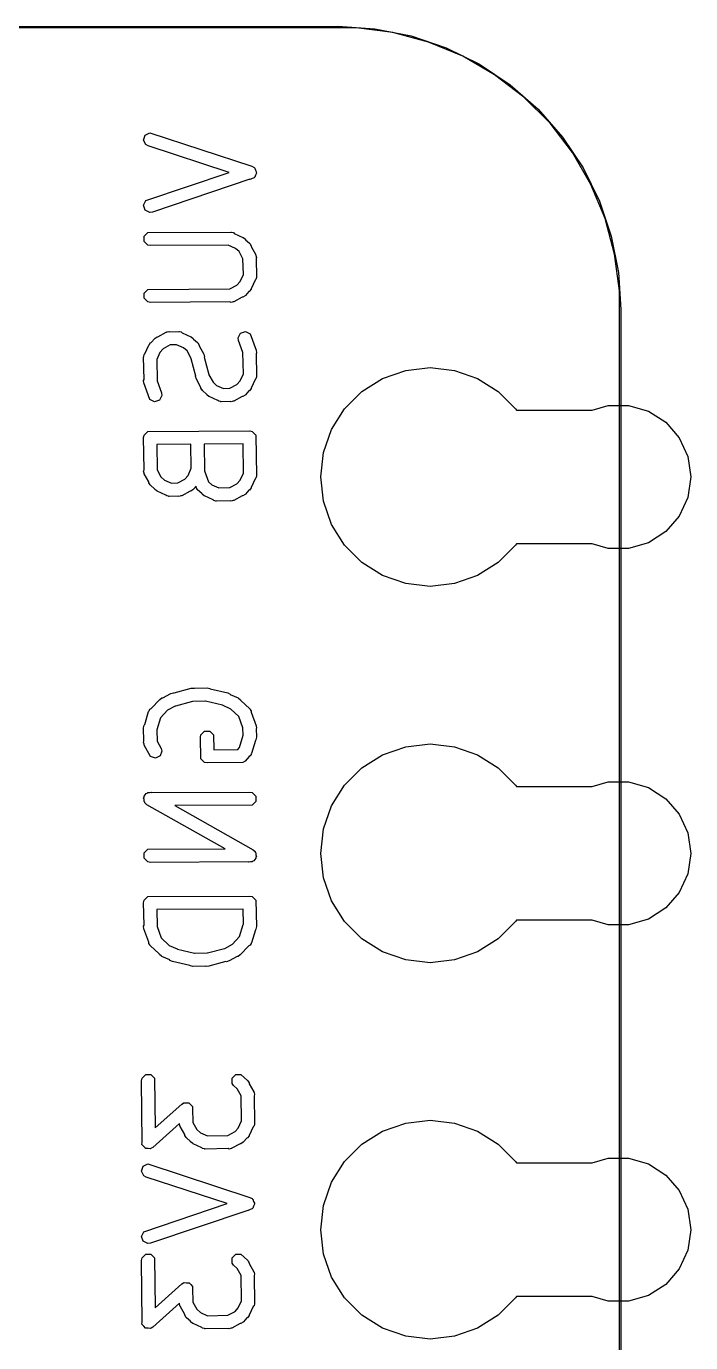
# Model space of a CAD drawing. Extents: x 139.1 to 157.9, y -115.6 to -94.4.
# Drawn here: x 153.38 to 157.87, y -103.31 to -94.43 of the extents above; entities that cross this region are included whole.
import ezdxf

# ---------------------------------------------------------------- set-up
doc = ezdxf.new("R2010")
doc.units = 0
doc.layers.add('BLACK', color=7, linetype='CONTINUOUS')

msp = doc.modelspace()

# ---------------------------------------------------------------- linework, layer by layer
at = {"layer": 'BLACK', "linetype": 'CONTINUOUS'}
for p, q in [((141.517272, -94.43148), (155.4861, -94.4311)), ((155.4861, -94.4311), (155.735405, -94.44744)), ((155.484927, -94.440719), (141.5161, -94.4411)), ((155.4861, -94.4411), (155.484927, -94.440719)), ((155.610633, -94.4411), (155.4861, -94.4411)), ((155.857567, -94.473609), (155.610633, -94.4411)), ((155.735405, -94.44744), (155.980444, -94.496182)), ((156.098145, -94.538072), (155.857567, -94.473609)), ((155.980444, -94.496182), (156.217025, -94.57649)), ((156.328252, -94.633385), (156.098145, -94.538072)), ((156.217025, -94.57649), (156.4411, -94.686991)), ((156.543949, -94.757918), (156.328252, -94.633385)), ((156.4411, -94.686991), (156.648834, -94.825795)), ((156.741545, -94.909539), (156.543949, -94.757918)), ((156.648834, -94.825795), (156.836674, -94.990526)), ((156.917661, -95.085655), (156.741545, -94.909539)), ((156.836674, -94.990526), (157.001405, -95.178366)), ((157.069282, -95.283251), (156.917661, -95.085655)), ((154.175116, -95.19836), (154.186181, -95.165163)), ((154.190765, -95.229659), (154.175116, -95.19836)), ((154.186181, -95.165163), (154.21748, -95.149514)), ((154.206263, -95.238493), (154.190765, -95.229659)), ((154.21748, -95.149514), (154.905739, -95.375265)), ((157.001405, -95.178366), (157.140209, -95.3861)), ((154.752065, -95.417517), (154.206263, -95.238493)), ((157.193815, -95.498948), (157.069282, -95.283251)), ((154.905739, -95.375265), (154.921236, -95.384099)), ((154.921236, -95.384099), (154.922764, -95.387155)), ((154.922764, -95.387155), (154.92582, -95.388683)), ((154.92582, -95.388683), (154.930403, -95.402434)), ((154.930403, -95.402434), (154.936886, -95.415398)), ((157.140209, -95.3861), (157.25071, -95.610175)), ((154.190765, -95.607619), (154.752065, -95.417517)), ((154.891495, -95.463251), (154.235179, -95.685533)), ((154.894521, -95.464244), (154.891495, -95.463251)), ((154.907026, -95.457991), (154.894521, -95.464244)), ((154.921236, -95.453179), (154.907026, -95.457991)), ((154.922764, -95.450122), (154.921236, -95.453179)), ((154.92582, -95.448595), (154.922764, -95.450122)), ((154.930403, -95.434843), (154.92582, -95.448595)), ((154.936886, -95.42188), (154.930403, -95.434843)), ((154.936886, -95.415398), (154.935805, -95.418639)), ((154.935805, -95.418639), (154.936886, -95.42188)), ((157.289128, -95.729055), (157.193815, -95.498948)), ((154.175116, -95.638918), (154.190765, -95.607619)), ((154.186181, -95.672115), (154.175116, -95.638918)), ((154.21748, -95.687764), (154.186181, -95.672115)), ((157.25071, -95.610175), (157.331018, -95.846756)), ((154.235179, -95.685533), (154.21748, -95.687764)), ((157.353591, -95.969633), (157.289128, -95.729055)), ((154.178481, -95.848184), (154.203225, -95.82344)), ((154.178481, -95.883176), (154.178481, -95.848184)), ((154.203225, -95.82344), (154.763555, -95.81996)), ((154.763555, -95.81996), (154.7658, -95.820406)), ((154.7658, -95.820406), (154.766796, -95.820075)), ((154.766796, -95.820075), (154.768888, -95.82102)), ((154.768888, -95.82102), (154.781051, -95.82344)), ((154.781051, -95.82344), (154.786668, -95.829057)), ((154.786668, -95.829057), (154.844885, -95.855371)), ((154.844885, -95.855371), (154.844915, -95.855371)), ((154.844915, -95.855371), (154.844945, -95.855398)), ((154.844945, -95.855398), (154.847865, -95.856718)), ((154.847865, -95.856718), (154.861957, -95.867655)), ((157.331018, -95.846756), (157.37976, -96.091795)), ((154.203225, -95.90792), (154.178481, -95.883176)), ((154.220721, -95.9114), (154.203225, -95.90792)), ((154.746562, -95.908134), (154.220721, -95.9114)), ((154.795378, -95.930198), (154.746562, -95.908134)), ((154.819386, -95.95168), (154.795378, -95.930198)), ((154.861957, -95.867655), (154.863365, -95.871879)), ((154.863365, -95.871879), (154.889151, -95.894952)), ((154.889151, -95.894952), (154.889306, -95.895004)), ((154.889306, -95.895004), (154.889399, -95.895174)), ((154.889399, -95.895174), (154.891679, -95.897214)), ((154.891679, -95.897214), (154.90159, -95.912047)), ((154.90159, -95.912047), (154.90159, -95.917342)), ((154.90159, -95.917342), (154.932174, -95.972958)), ((154.845708, -95.999545), (154.819386, -95.95168)), ((154.848245, -96.105424), (154.845708, -95.999545)), ((154.932174, -95.972958), (154.932778, -95.975166)), ((154.932778, -95.975166), (154.933521, -95.975909)), ((154.933521, -95.975909), (154.933572, -95.978065)), ((154.933572, -95.978065), (154.936886, -95.990164)), ((154.936886, -95.990164), (154.934065, -95.998625)), ((154.934065, -95.998625), (154.937001, -96.121131)), ((157.3861, -96.216567), (157.353591, -95.969633)), ((154.82676, -96.152956), (154.848245, -96.105424)), ((154.937001, -96.121131), (154.936554, -96.123376)), ((154.936554, -96.123376), (154.936886, -96.124372)), ((157.37976, -96.091795), (157.3961, -96.3411)), ((154.178481, -96.231361), (154.203225, -96.206617)), ((154.203225, -96.206617), (154.757614, -96.203173)), ((154.757614, -96.203173), (154.805282, -96.17696)), ((154.805282, -96.17696), (154.82676, -96.152956)), ((154.900243, -96.20544), (154.889306, -96.219533)), ((154.901562, -96.20252), (154.900243, -96.20544)), ((154.901589, -96.202491), (154.901562, -96.20252)), ((154.927903, -96.144244), (154.901589, -96.202462)), ((154.901589, -96.202462), (154.901589, -96.202491)), ((154.933521, -96.138627), (154.927903, -96.144244)), ((154.93594, -96.126464), (154.933521, -96.138627)), ((154.936886, -96.124372), (154.93594, -96.126464)), ((154.178481, -96.266353), (154.178481, -96.231361)), ((154.203225, -96.291097), (154.178481, -96.266353)), ((154.220721, -96.294577), (154.203225, -96.291097)), ((154.757147, -96.291245), (154.220721, -96.294577)), ((154.766797, -96.294462), (154.757147, -96.291245)), ((154.779038, -96.291109), (154.766797, -96.294462)), ((154.781051, -96.291097), (154.779038, -96.291109)), ((154.781793, -96.290354), (154.781051, -96.291097)), ((154.784002, -96.28975), (154.781793, -96.290354)), ((154.839619, -96.259164), (154.784002, -96.28975)), ((154.844914, -96.259165), (154.839619, -96.259164)), ((154.859746, -96.249254), (154.844914, -96.259165)), ((154.861784, -96.246975), (154.859746, -96.249254)), ((154.861957, -96.246881), (154.861784, -96.246975)), ((154.862009, -96.246724), (154.861957, -96.246881)), ((154.885079, -96.220941), (154.862009, -96.246724)), ((154.889306, -96.219533), (154.885079, -96.220941)), ((157.3861, -96.3411), (157.3861, -96.216567)), ((157.38648, -113.664927), (157.3861, -96.3411)), ((157.3961, -96.3411), (157.395719, -96.342272)), ((157.395719, -96.342272), (157.3961, -113.6661)), ((154.211759, -96.579655), (154.222696, -96.565563)), ((154.222696, -96.565563), (154.226922, -96.564154)), ((154.226922, -96.564154), (154.249992, -96.538371)), ((154.249992, -96.538371), (154.250045, -96.538215)), ((154.250045, -96.538215), (154.250217, -96.53812)), ((154.250217, -96.53812), (154.252256, -96.535842)), ((154.252256, -96.535842), (154.267088, -96.525931)), ((154.267088, -96.525931), (154.272382, -96.525931)), ((154.272382, -96.525931), (154.328, -96.495346)), ((154.328, -96.495346), (154.330208, -96.494741)), ((154.330208, -96.494741), (154.330951, -96.493999)), ((154.330951, -96.493999), (154.333282, -96.493899)), ((154.333282, -96.493899), (154.345205, -96.490634)), ((154.345205, -96.490634), (154.35253, -96.493075)), ((154.35253, -96.493075), (154.41231, -96.490519)), ((154.41231, -96.490519), (154.414556, -96.490965)), ((154.414556, -96.490965), (154.415552, -96.490634)), ((154.415552, -96.490634), (154.417645, -96.49158)), ((154.417645, -96.49158), (154.429806, -96.493999)), ((154.429806, -96.493999), (154.435423, -96.499616)), ((154.435423, -96.499616), (154.493639, -96.525931)), ((154.493639, -96.525931), (154.493668, -96.525931)), ((154.493668, -96.525931), (154.493697, -96.525957)), ((154.493697, -96.525957), (154.496619, -96.527278)), ((154.496619, -96.527278), (154.510711, -96.538215)), ((154.510711, -96.538215), (154.512119, -96.54244)), ((154.512119, -96.54244), (154.537903, -96.56551)), ((154.537903, -96.56551), (154.53806, -96.565563)), ((154.53806, -96.565563), (154.538154, -96.565735)), ((154.538154, -96.565735), (154.540432, -96.567773)), ((154.540432, -96.567773), (154.550343, -96.582605)), ((154.813745, -96.532998), (154.829395, -96.501699)), ((154.815976, -96.550697), (154.813745, -96.532998)), ((154.845634, -96.631666), (154.815976, -96.550697)), ((154.829395, -96.501699), (154.862591, -96.490634)), ((154.862591, -96.490634), (154.89389, -96.506284)), ((154.89389, -96.506284), (154.934655, -96.617577)), ((154.176061, -96.658631), (154.178481, -96.646469)), ((154.178481, -96.646469), (154.184098, -96.640851)), ((154.184098, -96.640851), (154.210412, -96.582632)), ((154.210412, -96.582632), (154.210413, -96.582605)), ((154.210413, -96.582605), (154.210438, -96.582576)), ((154.210438, -96.582576), (154.211759, -96.579655)), ((154.28524, -96.632139), (154.263619, -96.679974)), ((154.306719, -96.608135), (154.28524, -96.632139)), ((154.354815, -96.581686), (154.306719, -96.608135)), ((154.397865, -96.579845), (154.354815, -96.581686)), ((154.444134, -96.600759), (154.397865, -96.579845)), ((154.468141, -96.62224), (154.444134, -96.600759)), ((154.495534, -96.672053), (154.468141, -96.62224)), ((154.550343, -96.582605), (154.550343, -96.5879)), ((154.550343, -96.5879), (154.580928, -96.643519)), ((154.580928, -96.643519), (154.58564, -96.660724)), ((154.845561, -96.632034), (154.845634, -96.631666)), ((154.848382, -96.77568), (154.845561, -96.632034)), ((154.936886, -96.635275), (154.93404, -96.640966)), ((154.93404, -96.640966), (154.937001, -96.791691)), ((154.934655, -96.617577), (154.936886, -96.635275)), ((154.175001, -96.663965), (154.175447, -96.661719)), ((154.177961, -96.814689), (154.175001, -96.663965)), ((154.175116, -96.660724), (154.176061, -96.658631)), ((154.175447, -96.661719), (154.175116, -96.660724)), ((154.263619, -96.679974), (154.266441, -96.823622)), ((154.49568, -96.675054), (154.495534, -96.672053)), ((154.52761, -96.791187), (154.49568, -96.675054)), ((154.58564, -96.660724), (154.584391, -96.664468)), ((154.584391, -96.664468), (154.616322, -96.780602)), ((155.944157, -96.752906), (156.1084, -96.7344)), ((156.1084, -96.7344), (156.272643, -96.752906)), ((154.175116, -96.820381), (154.177961, -96.814689)), ((154.177347, -96.83808), (154.175116, -96.820381)), ((154.266441, -96.823622), (154.266367, -96.823989)), ((154.266367, -96.823989), (154.296026, -96.904959)), ((154.526362, -96.794932), (154.52761, -96.791187)), ((154.531074, -96.812137), (154.526362, -96.794932)), ((154.561658, -96.867755), (154.531074, -96.812137)), ((154.616322, -96.780602), (154.616467, -96.783602)), ((154.616467, -96.783602), (154.64386, -96.833415)), ((154.64386, -96.833415), (154.667867, -96.854896)), ((154.805281, -96.847521), (154.82676, -96.823516)), ((154.82676, -96.823516), (154.848382, -96.77568)), ((154.927903, -96.814804), (154.901589, -96.873022)), ((154.933521, -96.809187), (154.927903, -96.814804)), ((154.93594, -96.797024), (154.933521, -96.809187)), ((154.936886, -96.794932), (154.93594, -96.797024)), ((154.937001, -96.791691), (154.936554, -96.793936)), ((154.936554, -96.793936), (154.936886, -96.794932)), ((155.648202, -96.89543), (155.78815, -96.807495)), ((155.78815, -96.807495), (155.944157, -96.752906)), ((156.272643, -96.752906), (156.42865, -96.807495)), ((156.42865, -96.807495), (156.568598, -96.89543)), ((154.218112, -96.949372), (154.177347, -96.83808)), ((154.298257, -96.922657), (154.282608, -96.953956)), ((154.296026, -96.904959), (154.298257, -96.922657)), ((154.561659, -96.873051), (154.561658, -96.867755)), ((154.57157, -96.887883), (154.561659, -96.873051)), ((154.573847, -96.88992), (154.57157, -96.887883)), ((154.573942, -96.890093), (154.573847, -96.88992)), ((154.574098, -96.890145), (154.573942, -96.890093)), ((154.599882, -96.913215), (154.574098, -96.890145)), ((154.601291, -96.917441), (154.599882, -96.913215)), ((154.615383, -96.928378), (154.601291, -96.917441)), ((154.667867, -96.854896), (154.714136, -96.875809)), ((154.714136, -96.875809), (154.757187, -96.873968)), ((154.757187, -96.873968), (154.805281, -96.847521)), ((154.859746, -96.919814), (154.844914, -96.929725)), ((154.861784, -96.917535), (154.859746, -96.919814)), ((154.861957, -96.917441), (154.861784, -96.917535)), ((154.862009, -96.917284), (154.861957, -96.917441)), ((154.885079, -96.891501), (154.862009, -96.917284)), ((154.889306, -96.890093), (154.885079, -96.891501)), ((154.900243, -96.876), (154.889306, -96.890093)), ((154.901562, -96.87308), (154.900243, -96.876)), ((154.901589, -96.873051), (154.901562, -96.87308)), ((154.901589, -96.873022), (154.901589, -96.873051)), ((155.53133, -97.012302), (155.648202, -96.89543)), ((156.568598, -96.89543), (156.68547, -97.012302)), ((154.249411, -96.965021), (154.218112, -96.949372)), ((154.282608, -96.953956), (154.249411, -96.965021)), ((154.618304, -96.929698), (154.615383, -96.928378)), ((154.618334, -96.929725), (154.618304, -96.929698)), ((154.618363, -96.929724), (154.618334, -96.929725)), ((154.676578, -96.956038), (154.618363, -96.929724)), ((154.682196, -96.961656), (154.676578, -96.956038)), ((154.694358, -96.964075), (154.682196, -96.961656)), ((154.696451, -96.965021), (154.694358, -96.964075)), ((154.697446, -96.964689), (154.696451, -96.965021)), ((154.699692, -96.965136), (154.697446, -96.964689)), ((154.75947, -96.962579), (154.699692, -96.965136)), ((154.766796, -96.965021), (154.75947, -96.962579)), ((154.778718, -96.961755), (154.766796, -96.965021)), ((154.781051, -96.961656), (154.778718, -96.961755)), ((154.781793, -96.960913), (154.781051, -96.961656)), ((154.784001, -96.960309), (154.781793, -96.960913)), ((154.839618, -96.929724), (154.784001, -96.960309)), ((154.844914, -96.929725), (154.839618, -96.929724)), ((157.202231, -97.0207), (157.308936, -96.989368)), ((157.308936, -96.989368), (157.447864, -96.989368)), ((157.447864, -96.989368), (157.581164, -97.028509)), ((155.443395, -97.15225), (155.53133, -97.012302)), ((156.68547, -97.012302), (156.690747, -97.0207)), ((156.690747, -97.0207), (157.202231, -97.0207)), ((157.581164, -97.028509), (157.698038, -97.103619)), ((154.175001, -97.2068), (154.178481, -97.189304)), ((154.178481, -97.189304), (154.203225, -97.16456)), ((154.203225, -97.16456), (154.891281, -97.16108)), ((154.891281, -97.16108), (154.908777, -97.16456)), ((154.908777, -97.16456), (154.933521, -97.189304)), ((154.933521, -97.189304), (154.937001, -97.462251)), ((155.388806, -97.308257), (155.443395, -97.15225)), ((157.698038, -97.103619), (157.789016, -97.208613)), ((154.178144, -97.424477), (154.175001, -97.2068)), ((154.494955, -97.251132), (154.26387, -97.252301)), ((154.26387, -97.252301), (154.266353, -97.424289)), ((154.497305, -97.413935), (154.494955, -97.251132)), ((154.846103, -97.249356), (154.583161, -97.250686)), ((154.583161, -97.250686), (154.585755, -97.43032)), ((154.848607, -97.445743), (154.846103, -97.249356)), ((157.789016, -97.208613), (157.846729, -97.334986)), ((155.3703, -97.4725), (155.388806, -97.308257)), ((157.846729, -97.334986), (157.8665, -97.4725)), ((154.175116, -97.433561), (154.178144, -97.424477)), ((154.17845, -97.445738), (154.175116, -97.433561)), ((154.178481, -97.447816), (154.17845, -97.445738)), ((154.179223, -97.448558), (154.178481, -97.447816)), ((154.179828, -97.450766), (154.179223, -97.448558)), ((154.210412, -97.506384), (154.179828, -97.450766)), ((154.266353, -97.424289), (154.292614, -97.472044)), ((154.475514, -97.462145), (154.497305, -97.413935)), ((154.585755, -97.43032), (154.585681, -97.430687)), ((154.585681, -97.430687), (154.612819, -97.504771)), ((154.82676, -97.494076), (154.848607, -97.445743)), ((154.210413, -97.51168), (154.210412, -97.506384)), ((154.220324, -97.526512), (154.210413, -97.51168)), ((154.222601, -97.528549), (154.220324, -97.526512)), ((154.222696, -97.528722), (154.222601, -97.528549)), ((154.222852, -97.528774), (154.222696, -97.528722)), ((154.248636, -97.551844), (154.222852, -97.528774)), ((154.292614, -97.472044), (154.316621, -97.493524)), ((154.316621, -97.493524), (154.362891, -97.514438)), ((154.362891, -97.514438), (154.405941, -97.512597)), ((154.405941, -97.512597), (154.454036, -97.486149)), ((154.454036, -97.486149), (154.475514, -97.462145)), ((154.529642, -97.534814), (154.510763, -97.555913)), ((154.529727, -97.535046), (154.529642, -97.534814)), ((154.529727, -97.543611), (154.529727, -97.535046)), ((154.53667, -97.554002), (154.529727, -97.543611)), ((154.612819, -97.504771), (154.635937, -97.525456)), ((154.635937, -97.525456), (154.683003, -97.546731)), ((154.683003, -97.546731), (154.757334, -97.544448)), ((154.757334, -97.544448), (154.805282, -97.51808)), ((154.805282, -97.51808), (154.82676, -97.494076)), ((154.901562, -97.54364), (154.900243, -97.54656)), ((154.901589, -97.543611), (154.901562, -97.54364)), ((154.927903, -97.485364), (154.901589, -97.543582)), ((154.901589, -97.543582), (154.901589, -97.543611)), ((154.933521, -97.479747), (154.927903, -97.485364)), ((154.93594, -97.467584), (154.933521, -97.479747)), ((154.936886, -97.465492), (154.93594, -97.467584)), ((154.937001, -97.462251), (154.936554, -97.464496)), ((154.936554, -97.464496), (154.936886, -97.465492)), ((155.388806, -97.636743), (155.3703, -97.4725)), ((157.8665, -97.4725), (157.846729, -97.610014)), ((154.250045, -97.55607), (154.248636, -97.551844)), ((154.264138, -97.567007), (154.250045, -97.55607)), ((154.267057, -97.568326), (154.264138, -97.567007)), ((154.267088, -97.568354), (154.267057, -97.568326)), ((154.267118, -97.568353), (154.267088, -97.568354)), ((154.325333, -97.594667), (154.267118, -97.568353)), ((154.330951, -97.600285), (154.325333, -97.594667)), ((154.343113, -97.602704), (154.330951, -97.600285)), ((154.345206, -97.60365), (154.343113, -97.602704)), ((154.346201, -97.603318), (154.345206, -97.60365)), ((154.348447, -97.603765), (154.346201, -97.603318)), ((154.408225, -97.601208), (154.348447, -97.603765)), ((154.415551, -97.60365), (154.408225, -97.601208)), ((154.427474, -97.600384), (154.415551, -97.60365)), ((154.429806, -97.600285), (154.427474, -97.600384)), ((154.430548, -97.599542), (154.429806, -97.600285)), ((154.432757, -97.598938), (154.430548, -97.599542)), ((154.488373, -97.568353), (154.432757, -97.598938)), ((154.493668, -97.568354), (154.488373, -97.568353)), ((154.5085, -97.558443), (154.493668, -97.568354)), ((154.510538, -97.556164), (154.5085, -97.558443)), ((154.510711, -97.55607), (154.510538, -97.556164)), ((154.510763, -97.555913), (154.510711, -97.55607)), ((154.537428, -97.55607), (154.53667, -97.554002)), ((154.538365, -97.556538), (154.537428, -97.55607)), ((154.539638, -97.558443), (154.538365, -97.556538)), ((154.56795, -97.583776), (154.539638, -97.558443)), ((154.569359, -97.588001), (154.56795, -97.583776)), ((154.583451, -97.598938), (154.569359, -97.588001)), ((154.58637, -97.600257), (154.583451, -97.598938)), ((154.586401, -97.600285), (154.58637, -97.600257)), ((154.586431, -97.600285), (154.586401, -97.600285)), ((154.644647, -97.626599), (154.586431, -97.600285)), ((154.650265, -97.632217), (154.644647, -97.626599)), ((154.662425, -97.634635), (154.650265, -97.632217)), ((154.758756, -97.632901), (154.667761, -97.635697)), ((154.766797, -97.635582), (154.758756, -97.632901)), ((154.778835, -97.632285), (154.766797, -97.635582)), ((154.781051, -97.632217), (154.778835, -97.632285)), ((154.781793, -97.631474), (154.781051, -97.632217)), ((154.784002, -97.63087), (154.781793, -97.631474)), ((154.839619, -97.600284), (154.784002, -97.63087)), ((154.844914, -97.600285), (154.839619, -97.600284)), ((154.859746, -97.590374), (154.844914, -97.600285)), ((154.861784, -97.588095), (154.859746, -97.590374)), ((154.861957, -97.588001), (154.861784, -97.588095)), ((154.862009, -97.587844), (154.861957, -97.588001)), ((154.885079, -97.562061), (154.862009, -97.587844)), ((154.889306, -97.560653), (154.885079, -97.562061)), ((154.900243, -97.54656), (154.889306, -97.560653)), ((157.846729, -97.610014), (157.789016, -97.736387)), ((154.664519, -97.635582), (154.662425, -97.634635)), ((154.665514, -97.63525), (154.664519, -97.635582)), ((154.667761, -97.635697), (154.665514, -97.63525)), ((155.443395, -97.79275), (155.388806, -97.636743)), ((155.53133, -97.932698), (155.443395, -97.79275)), ((157.789016, -97.736387), (157.698038, -97.841381)), ((157.698038, -97.841381), (157.581164, -97.916491)), ((155.648202, -98.04957), (155.53133, -97.932698)), ((156.68547, -97.932698), (156.568598, -98.04957)), ((156.690747, -97.9243), (156.68547, -97.932698)), ((157.202231, -97.9243), (156.690747, -97.9243)), ((157.308936, -97.955632), (157.202231, -97.9243)), ((157.447864, -97.955632), (157.308936, -97.955632)), ((157.581164, -97.916491), (157.447864, -97.955632)), ((155.78815, -98.137505), (155.648202, -98.04957)), ((156.568598, -98.04957), (156.42865, -98.137505)), ((155.944157, -98.192094), (155.78815, -98.137505)), ((156.42865, -98.137505), (156.272643, -98.192094)), ((156.1084, -98.2106), (155.944157, -98.192094)), ((156.272643, -98.192094), (156.1084, -98.2106)), ((154.284186, -98.973516), (154.299018, -98.963605)), ((154.299018, -98.963605), (154.304315, -98.963605)), ((154.304315, -98.963605), (154.359932, -98.933021)), ((154.359932, -98.933021), (154.377137, -98.928309)), ((154.377137, -98.928309), (154.380881, -98.929557)), ((154.380881, -98.929557), (154.497015, -98.897627)), ((154.497015, -98.897627), (154.514833, -98.89676)), ((154.514833, -98.89676), (154.518381, -98.898888)), ((154.518381, -98.898888), (154.603898, -98.896262)), ((154.603898, -98.896262), (154.621394, -98.899742)), ((154.621394, -98.899742), (154.624591, -98.902939)), ((154.624591, -98.902939), (154.742713, -98.929559)), ((154.742713, -98.929559), (154.758842, -98.937179)), ((154.758842, -98.937179), (154.760461, -98.939878)), ((154.760461, -98.939878), (154.812954, -98.963605)), ((154.812954, -98.963605), (154.812984, -98.963605)), ((154.812984, -98.963605), (154.813012, -98.963631)), ((154.813012, -98.963631), (154.815934, -98.964952)), ((154.815934, -98.964952), (154.830026, -98.975889)), ((154.182596, -99.14389), (154.209278, -99.05525)), ((154.209278, -99.05525), (154.210412, -99.05326)), ((154.210412, -99.052211), (154.211938, -99.050582)), ((154.210412, -99.05326), (154.210412, -99.052211)), ((154.211938, -99.050582), (154.218112, -99.039752)), ((154.218112, -99.039752), (154.225603, -99.036006)), ((154.225603, -99.036006), (154.284186, -98.973516)), ((154.336773, -99.046789), (154.288765, -99.098)), ((154.336961, -99.046738), (154.336773, -99.046789)), ((154.388466, -99.018414), (154.336961, -99.046738)), ((154.391467, -99.018269), (154.388466, -99.018414)), ((154.504935, -98.987071), (154.391467, -99.018269)), ((154.508104, -98.987702), (154.504935, -98.987071)), ((154.59035, -98.985175), (154.508104, -98.987702)), ((154.592809, -98.986337), (154.59035, -98.985175)), ((154.707918, -99.012277), (154.592809, -98.986337)), ((154.711178, -99.014807), (154.707918, -99.012277)), ((154.763421, -99.038421), (154.711178, -99.014807)), ((154.817941, -99.089531), (154.763421, -99.038421)), ((154.830026, -98.975889), (154.831816, -98.981259)), ((154.831816, -98.981259), (154.891679, -99.037379)), ((154.891679, -99.037379), (154.89295, -99.039282)), ((154.89295, -99.039282), (154.89389, -99.039752)), ((154.89389, -99.039752), (154.894648, -99.041823)), ((154.894648, -99.041823), (154.90159, -99.052211)), ((154.90159, -99.052211), (154.90159, -99.060773)), ((154.178481, -99.148006), (154.182596, -99.14389)), ((154.288765, -99.098), (154.264095, -99.17996)), ((154.845634, -99.165134), (154.817941, -99.089531)), ((154.90159, -99.060773), (154.934655, -99.151045)), ((154.175001, -99.165502), (154.178481, -99.148006)), ((154.177796, -99.256497), (154.175001, -99.165502)), ((154.264095, -99.17996), (154.26395, -99.180213)), ((154.26395, -99.180213), (154.266249, -99.255076)), ((154.558178, -99.229365), (154.561658, -99.211869)), ((154.561658, -99.374587), (154.558178, -99.229365)), ((154.561658, -99.211869), (154.586402, -99.187125)), ((154.586402, -99.187125), (154.621394, -99.187125)), ((154.621394, -99.187125), (154.646138, -99.211869)), ((154.646138, -99.211869), (154.648584, -99.313953)), ((154.823149, -99.297157), (154.847703, -99.215584)), ((154.845561, -99.165502), (154.845634, -99.165134)), ((154.847703, -99.215584), (154.845561, -99.165502)), ((154.937001, -99.229365), (154.933521, -99.246861)), ((154.936886, -99.168743), (154.934603, -99.173308)), ((154.934603, -99.173308), (154.93686, -99.226072)), ((154.934655, -99.151045), (154.936886, -99.168743)), ((154.93686, -99.226072), (154.936886, -99.226124)), ((154.936886, -99.226124), (154.936865, -99.226192)), ((154.936865, -99.226192), (154.937001, -99.229365)), ((154.175116, -99.264538), (154.177796, -99.256497)), ((154.178412, -99.276576), (154.175116, -99.264538)), ((154.178481, -99.278793), (154.178412, -99.276576)), ((154.179223, -99.279535), (154.178481, -99.278793)), ((154.179828, -99.281744), (154.179223, -99.279535)), ((154.222696, -99.359698), (154.179828, -99.281744)), ((154.266249, -99.255076), (154.293545, -99.304712)), ((154.293545, -99.304712), (154.298257, -99.321918)), ((154.648584, -99.313953), (154.810208, -99.311619)), ((154.810208, -99.311619), (154.823149, -99.297157)), ((154.929405, -99.250976), (154.902724, -99.339617)), ((154.933521, -99.246861), (154.929405, -99.250976)), ((155.78815, -99.347495), (155.944157, -99.292906)), ((155.944157, -99.292906), (156.1084, -99.2744)), ((156.1084, -99.2744), (156.272643, -99.292906)), ((156.272643, -99.292906), (156.42865, -99.347495)), ((154.255893, -99.370764), (154.222696, -99.359698)), ((154.287191, -99.355115), (154.255893, -99.370764)), ((154.298257, -99.321918), (154.287191, -99.355115)), ((154.586402, -99.399331), (154.561658, -99.374587)), ((154.603898, -99.402811), (154.586402, -99.399331)), ((154.844914, -99.399331), (154.603898, -99.402811)), ((154.844915, -99.399331), (154.844914, -99.399331)), ((154.859747, -99.38942), (154.844915, -99.399331)), ((154.887649, -99.358235), (154.859747, -99.38942)), ((154.89389, -99.355115), (154.887649, -99.358235)), ((154.899943, -99.344495), (154.89389, -99.355115)), ((154.90159, -99.342655), (154.899943, -99.344495)), ((154.902724, -99.339617), (154.90159, -99.341606)), ((154.90159, -99.341606), (154.90159, -99.342655)), ((155.648202, -99.43543), (155.78815, -99.347495)), ((156.42865, -99.347495), (156.568598, -99.43543)), ((155.53133, -99.552302), (155.648202, -99.43543)), ((156.568598, -99.43543), (156.68547, -99.552302)), ((155.443395, -99.69225), (155.53133, -99.552302)), ((156.68547, -99.552302), (156.690747, -99.5607)), ((156.690747, -99.5607), (157.202231, -99.5607)), ((157.202231, -99.5607), (157.308936, -99.529368)), ((157.308936, -99.529368), (157.447864, -99.529368)), ((157.447864, -99.529368), (157.581164, -99.568509)), ((157.581164, -99.568509), (157.698038, -99.643619)), ((154.175366, -99.638708), (154.178481, -99.633256)), ((154.178481, -99.65013), (154.175366, -99.638708)), ((154.178481, -99.626978), (154.186852, -99.618606)), ((154.178481, -99.633256), (154.178481, -99.626978)), ((154.178481, -99.66197), (154.178481, -99.65013)), ((154.18292, -99.666409), (154.178481, -99.66197)), ((154.184573, -99.672468), (154.18292, -99.666409)), ((154.198038, -99.68417), (154.184573, -99.672468)), ((154.186852, -99.618606), (154.192727, -99.608326)), ((154.192727, -99.608326), (154.198785, -99.606673)), ((154.198785, -99.606673), (154.203225, -99.602234)), ((154.203225, -99.602234), (154.215288, -99.602172)), ((154.215288, -99.602172), (154.226487, -99.599119)), ((154.226487, -99.599119), (154.231739, -99.602089)), ((154.231739, -99.602089), (154.891281, -99.598754)), ((154.891281, -99.598754), (154.908777, -99.602234)), ((154.908777, -99.602234), (154.933521, -99.626978)), ((154.933521, -99.66197), (154.908777, -99.686714)), ((154.933521, -99.626978), (154.933521, -99.66197)), ((157.698038, -99.643619), (157.789016, -99.748613)), ((154.725969, -99.982767), (154.198038, -99.68417)), ((154.908777, -99.686714), (154.386032, -99.689357)), ((154.386032, -99.689357), (154.913964, -99.987955)), ((155.388806, -99.848257), (155.443395, -99.69225)), ((157.789016, -99.748613), (157.846729, -99.874986)), ((155.3703, -100.0125), (155.388806, -99.848257)), ((157.846729, -99.874986), (157.8665, -100.0125)), ((154.178481, -100.010155), (154.203225, -99.985411)), ((154.178481, -100.045147), (154.178481, -100.010155)), ((154.203225, -99.985411), (154.725969, -99.982767)), ((154.913964, -99.987955), (154.927429, -99.999657)), ((154.927429, -99.999657), (154.929081, -100.005715)), ((154.929081, -100.005715), (154.933521, -100.010155)), ((154.933521, -100.010155), (154.933521, -100.021994)), ((154.933521, -100.021994), (154.936636, -100.033417)), ((155.388806, -100.176743), (155.3703, -100.0125)), ((157.8665, -100.0125), (157.846729, -100.150014)), ((154.203225, -100.069891), (154.178481, -100.045147)), ((154.220721, -100.073371), (154.203225, -100.069891)), ((154.880262, -100.070035), (154.220721, -100.073371)), ((154.885515, -100.073006), (154.880262, -100.070035)), ((154.896713, -100.069952), (154.885515, -100.073006)), ((154.908777, -100.069891), (154.896713, -100.069952)), ((154.913216, -100.065451), (154.908777, -100.069891)), ((154.919275, -100.063799), (154.913216, -100.065451)), ((154.925149, -100.053518), (154.919275, -100.063799)), ((154.933521, -100.045147), (154.925149, -100.053518)), ((154.936636, -100.033417), (154.933521, -100.038868)), ((154.933521, -100.038868), (154.933521, -100.045147)), ((155.443395, -100.33275), (155.388806, -100.176743)), ((157.846729, -100.150014), (157.789016, -100.276387)), ((157.789016, -100.276387), (157.698038, -100.381381)), ((154.175001, -100.346965), (154.178481, -100.329469)), ((154.177961, -100.497689), (154.175001, -100.346965)), ((154.178481, -100.329469), (154.203225, -100.304725)), ((154.203225, -100.304725), (154.891281, -100.301245)), ((154.891281, -100.301245), (154.908777, -100.304725)), ((154.908777, -100.304725), (154.933521, -100.329469)), ((154.933521, -100.329469), (154.937001, -100.506622)), ((155.53133, -100.472698), (155.443395, -100.33275)), ((157.698038, -100.381381), (157.581164, -100.456491)), ((154.846396, -100.38952), (154.264198, -100.392465)), ((154.264198, -100.392465), (154.266441, -100.506622)), ((154.848396, -100.491305), (154.846396, -100.38952)), ((155.648202, -100.58957), (155.53133, -100.472698)), ((156.68547, -100.472698), (156.568598, -100.58957)), ((156.690747, -100.4643), (156.68547, -100.472698)), ((157.202231, -100.4643), (156.690747, -100.4643)), ((157.308936, -100.495632), (157.202231, -100.4643)), ((157.581164, -100.456491), (157.447864, -100.495632)), ((154.175116, -100.503381), (154.177961, -100.497689)), ((154.177347, -100.52108), (154.175116, -100.503381)), ((154.210412, -100.61135), (154.177347, -100.52108)), ((154.266441, -100.506622), (154.266367, -100.506989)), ((154.266367, -100.506989), (154.29406, -100.582591)), ((154.823236, -100.574123), (154.847907, -100.492164)), ((154.847907, -100.492164), (154.848396, -100.491305)), ((154.929405, -100.528233), (154.902724, -100.616874)), ((154.933521, -100.524118), (154.929405, -100.528233)), ((154.937001, -100.506622), (154.933521, -100.524118)), ((157.447864, -100.495632), (157.308936, -100.495632)), ((154.210412, -100.619913), (154.210412, -100.61135)), ((154.217353, -100.6303), (154.210412, -100.619913)), ((154.218112, -100.632372), (154.217353, -100.6303)), ((154.219051, -100.632841), (154.218112, -100.632372)), ((154.220323, -100.634745), (154.219051, -100.632841)), ((154.280185, -100.690864), (154.220323, -100.634745)), ((154.29406, -100.582591), (154.348579, -100.633702)), ((154.348579, -100.633702), (154.400825, -100.657317)), ((154.607066, -100.685052), (154.720535, -100.653855)), ((154.720535, -100.653855), (154.723535, -100.653709)), ((154.723535, -100.653709), (154.775041, -100.625386)), ((154.775041, -100.625386), (154.775228, -100.625334)), ((154.775228, -100.625334), (154.823236, -100.574123)), ((154.886398, -100.636117), (154.827816, -100.698608)), ((154.89389, -100.632372), (154.886398, -100.636117)), ((154.900063, -100.621541), (154.89389, -100.632372)), ((154.90159, -100.619913), (154.900063, -100.621541)), ((154.902724, -100.616874), (154.90159, -100.618863)), ((154.90159, -100.618863), (154.90159, -100.619913)), ((155.78815, -100.677505), (155.648202, -100.58957)), ((156.568598, -100.58957), (156.42865, -100.677505)), ((154.281976, -100.696235), (154.280185, -100.690864)), ((154.296069, -100.707172), (154.281976, -100.696235)), ((154.298989, -100.708491), (154.296069, -100.707172)), ((154.299018, -100.708519), (154.298989, -100.708491)), ((154.299049, -100.708519), (154.299018, -100.708519)), ((154.35154, -100.732245), (154.299049, -100.708519)), ((154.35316, -100.734945), (154.35154, -100.732245)), ((154.369289, -100.742565), (154.35316, -100.734945)), ((154.48741, -100.769184), (154.369289, -100.742565)), ((154.400825, -100.657317), (154.404084, -100.659846)), ((154.404084, -100.659846), (154.519193, -100.685787)), ((154.519193, -100.685787), (154.521651, -100.686948)), ((154.521651, -100.686948), (154.603898, -100.684422)), ((154.603898, -100.684422), (154.607066, -100.685052)), ((154.73112, -100.742566), (154.614987, -100.774497)), ((154.734865, -100.743815), (154.73112, -100.742566)), ((154.75207, -100.739103), (154.734865, -100.743815)), ((154.807687, -100.708519), (154.75207, -100.739103)), ((154.812984, -100.708519), (154.807687, -100.708519)), ((154.827816, -100.698608), (154.812984, -100.708519)), ((155.944157, -100.732094), (155.78815, -100.677505)), ((156.1084, -100.7506), (155.944157, -100.732094)), ((156.272643, -100.732094), (156.1084, -100.7506)), ((156.42865, -100.677505), (156.272643, -100.732094)), ((154.490608, -100.772382), (154.48741, -100.769184)), ((154.508104, -100.775862), (154.490608, -100.772382)), ((154.59362, -100.773235), (154.508104, -100.775862)), ((154.597169, -100.775364), (154.59362, -100.773235)), ((154.614987, -100.774497), (154.597169, -100.775364)), ((154.161814, -101.547286), (154.165294, -101.52979)), ((154.165294, -101.52979), (154.190038, -101.505046)), ((154.190038, -101.505046), (154.22503, -101.505046)), ((154.22503, -101.505046), (154.249774, -101.52979)), ((154.249774, -101.52979), (154.252474, -101.865452)), ((154.771991, -101.52979), (154.796734, -101.505047)), ((154.771992, -101.564783), (154.771991, -101.52979)), ((154.796734, -101.505047), (154.831727, -101.505046)), ((154.831727, -101.505046), (154.875962, -101.544625)), ((154.165158, -101.963028), (154.161814, -101.547286)), ((154.781903, -101.579615), (154.771992, -101.564783)), ((154.8062, -101.601355), (154.781903, -101.579615)), ((154.832474, -101.649135), (154.8062, -101.601355)), ((154.875962, -101.544625), (154.876119, -101.544678)), ((154.876119, -101.544678), (154.876213, -101.54485)), ((154.876213, -101.54485), (154.878491, -101.546888)), ((154.878491, -101.546888), (154.888402, -101.56172)), ((154.888402, -101.56172), (154.888402, -101.567015)), ((154.888402, -101.567015), (154.918987, -101.622634)), ((154.918987, -101.622634), (154.919591, -101.624841)), ((154.919591, -101.624841), (154.920334, -101.625584)), ((154.920334, -101.625584), (154.920368, -101.627679)), ((154.920368, -101.627679), (154.923699, -101.639839)), ((154.252474, -101.865452), (154.432878, -101.704466)), ((154.432878, -101.704466), (154.444146, -101.697976)), ((154.444146, -101.697976), (154.445489, -101.696634)), ((154.445489, -101.696634), (154.446478, -101.696634)), ((154.446478, -101.696634), (154.448336, -101.695564)), ((154.448336, -101.695564), (154.464384, -101.696634)), ((154.464384, -101.696634), (154.480481, -101.696634)), ((154.480481, -101.696634), (154.48163, -101.697783)), ((154.48163, -101.697783), (154.483252, -101.697892)), ((154.483252, -101.697892), (154.493845, -101.709998)), ((154.493845, -101.709998), (154.505225, -101.721378)), ((154.835292, -101.818443), (154.832474, -101.649135)), ((154.923699, -101.639839), (154.92072, -101.648775)), ((154.92072, -101.648775), (154.923814, -101.834669)), ((154.505225, -101.721378), (154.505276, -101.723062)), ((154.505276, -101.723062), (154.506295, -101.724226)), ((154.506295, -101.724226), (154.505622, -101.734314)), ((154.505622, -101.734314), (154.508513, -101.828448)), ((154.418092, -101.835773), (154.237641, -101.996802)), ((154.41738, -101.837911), (154.418092, -101.835773)), ((154.420676, -101.849949), (154.41738, -101.837911)), ((154.420745, -101.852165), (154.420676, -101.849949)), ((154.421487, -101.852907), (154.420745, -101.852165)), ((154.422092, -101.855116), (154.421487, -101.852907)), ((154.452677, -101.910733), (154.422092, -101.855116)), ((154.508513, -101.828448), (154.534879, -101.876393)), ((154.534879, -101.876393), (154.558887, -101.897874)), ((154.558887, -101.897874), (154.606721, -101.919495)), ((154.744278, -101.916793), (154.792094, -101.890499)), ((154.792094, -101.890499), (154.813573, -101.866494)), ((154.813573, -101.866494), (154.835292, -101.818443)), ((154.914716, -101.857782), (154.888402, -101.916)), ((154.920334, -101.852165), (154.914716, -101.857782)), ((154.922753, -101.840002), (154.920334, -101.852165)), ((154.923699, -101.83791), (154.922753, -101.840002)), ((154.923814, -101.834669), (154.923367, -101.836914)), ((154.923367, -101.836914), (154.923699, -101.83791)), ((155.648202, -101.97543), (155.78815, -101.887495)), ((155.78815, -101.887495), (155.944157, -101.832906)), ((155.944157, -101.832906), (156.1084, -101.8144)), ((156.1084, -101.8144), (156.272643, -101.832906)), ((156.272643, -101.832906), (156.42865, -101.887495)), ((156.42865, -101.887495), (156.568598, -101.97543)), ((154.164224, -101.977042), (154.165158, -101.963028)), ((154.16528, -101.978249), (154.164224, -101.977042)), ((154.165294, -101.97989), (154.16528, -101.978249)), ((154.176668, -101.991264), (154.165294, -101.97989)), ((154.452677, -101.916029), (154.452677, -101.910733)), ((154.462588, -101.930861), (154.452677, -101.916029)), ((154.464867, -101.9329), (154.462588, -101.930861)), ((154.464961, -101.933071), (154.464867, -101.9329)), ((154.465115, -101.933122), (154.464961, -101.933071)), ((154.4909, -101.956194), (154.465115, -101.933122)), ((154.492309, -101.960419), (154.4909, -101.956194)), ((154.506402, -101.971356), (154.492309, -101.960419)), ((154.509319, -101.972674), (154.506402, -101.971356)), ((154.509351, -101.972703), (154.509319, -101.972674)), ((154.509382, -101.972703), (154.509351, -101.972703)), ((154.567597, -101.999016), (154.509382, -101.972703)), ((154.606721, -101.919495), (154.744278, -101.916793)), ((154.826431, -101.972702), (154.770814, -102.003287)), ((154.831727, -101.972703), (154.826431, -101.972702)), ((154.846559, -101.962792), (154.831727, -101.972703)), ((154.848597, -101.960513), (154.846559, -101.962792)), ((154.84877, -101.960419), (154.848597, -101.960513)), ((154.848822, -101.960262), (154.84877, -101.960419)), ((154.871892, -101.934479), (154.848822, -101.960262)), ((154.876119, -101.933071), (154.871892, -101.934479)), ((154.887056, -101.918978), (154.876119, -101.933071)), ((154.888375, -101.916058), (154.887056, -101.918978)), ((154.888402, -101.916029), (154.888375, -101.916058)), ((154.888402, -101.916), (154.888402, -101.916029)), ((155.53133, -102.092302), (155.648202, -101.97543)), ((156.568598, -101.97543), (156.68547, -102.092302)), ((154.187266, -102.003376), (154.176668, -101.991264)), ((154.188888, -102.003484), (154.187266, -102.003376)), ((154.190038, -102.004634), (154.188888, -102.003484)), ((154.206134, -102.004634), (154.190038, -102.004634)), ((154.222182, -102.005704), (154.206134, -102.004634)), ((154.22404, -102.004634), (154.222182, -102.005704)), ((154.22503, -102.004634), (154.22404, -102.004634)), ((154.226373, -102.00329), (154.22503, -102.004634)), ((154.237641, -101.996802), (154.226373, -102.00329)), ((154.573215, -102.004634), (154.567597, -101.999016)), ((154.585377, -102.007053), (154.573215, -102.004634)), ((154.58747, -102.007999), (154.585377, -102.007053)), ((154.588465, -102.007667), (154.58747, -102.007999)), ((154.590711, -102.008114), (154.588465, -102.007667)), ((154.744869, -102.005085), (154.590711, -102.008114)), ((154.753609, -102.007999), (154.744869, -102.005085)), ((154.765743, -102.004675), (154.753609, -102.007999)), ((154.767864, -102.004634), (154.765743, -102.004675)), ((154.768606, -102.003891), (154.767864, -102.004634)), ((154.770814, -102.003287), (154.768606, -102.003891)), ((157.202231, -102.1007), (157.308936, -102.069368)), ((157.308936, -102.069368), (157.447864, -102.069368)), ((157.447864, -102.069368), (157.581164, -102.108509)), ((154.161929, -102.157224), (154.172994, -102.124027)), ((154.177578, -102.188523), (154.161929, -102.157224)), ((154.172994, -102.124027), (154.204293, -102.108378)), ((154.204293, -102.108378), (154.892552, -102.334129)), ((155.443395, -102.23225), (155.53133, -102.092302)), ((156.68547, -102.092302), (156.690747, -102.1007)), ((156.690747, -102.1007), (157.202231, -102.1007)), ((157.581164, -102.108509), (157.698038, -102.183619)), ((154.193076, -102.197357), (154.177578, -102.188523)), ((154.738878, -102.376381), (154.193076, -102.197357)), ((155.388806, -102.388257), (155.443395, -102.23225)), ((157.698038, -102.183619), (157.789016, -102.288613)), ((154.892552, -102.334129), (154.908049, -102.342963)), ((157.789016, -102.288613), (157.846729, -102.414986)), ((154.177578, -102.566483), (154.738878, -102.376381)), ((154.878308, -102.422115), (154.221992, -102.644397)), ((154.881334, -102.423108), (154.878308, -102.422115)), ((154.893839, -102.416855), (154.881334, -102.423108)), ((154.908049, -102.412043), (154.893839, -102.416855)), ((154.908049, -102.342963), (154.909577, -102.346019)), ((154.909577, -102.408986), (154.908049, -102.412043)), ((154.909577, -102.346019), (154.912633, -102.347547)), ((154.912633, -102.407459), (154.909577, -102.408986)), ((154.912633, -102.347547), (154.917216, -102.361298)), ((154.917216, -102.393707), (154.912633, -102.407459)), ((154.917216, -102.361298), (154.923699, -102.374262)), ((154.923699, -102.380744), (154.917216, -102.393707)), ((154.923699, -102.374262), (154.922618, -102.377503)), ((154.922618, -102.377503), (154.923699, -102.380744)), ((155.3703, -102.5525), (155.388806, -102.388257)), ((157.846729, -102.414986), (157.8665, -102.5525)), ((154.161929, -102.597782), (154.177578, -102.566483)), ((154.172994, -102.630979), (154.161929, -102.597782)), ((155.388806, -102.716743), (155.3703, -102.5525)), ((157.8665, -102.5525), (157.846729, -102.690014)), ((154.204293, -102.646628), (154.172994, -102.630979)), ((154.221992, -102.644397), (154.204293, -102.646628)), ((157.846729, -102.690014), (157.789016, -102.816387)), ((154.161814, -102.760681), (154.165294, -102.743185)), ((154.165158, -103.176423), (154.161814, -102.760681)), ((154.165294, -102.743185), (154.190038, -102.718441)), ((154.190038, -102.718441), (154.22503, -102.718441)), ((154.22503, -102.718441), (154.249774, -102.743185)), ((154.249774, -102.743185), (154.252474, -103.078847)), ((154.771991, -102.743185), (154.796734, -102.718442)), ((154.771992, -102.778178), (154.771991, -102.743185)), ((154.781903, -102.79301), (154.771992, -102.778178)), ((154.796734, -102.718442), (154.831727, -102.718441)), ((154.831727, -102.718441), (154.875962, -102.75802)), ((154.875962, -102.75802), (154.876119, -102.758073)), ((154.876119, -102.758073), (154.876213, -102.758245)), ((154.876213, -102.758245), (154.878491, -102.760283)), ((154.878491, -102.760283), (154.888402, -102.775115)), ((154.888402, -102.775115), (154.888402, -102.78041)), ((154.888402, -102.78041), (154.918987, -102.836029)), ((155.443395, -102.87275), (155.388806, -102.716743)), ((154.8062, -102.81475), (154.781903, -102.79301)), ((154.832474, -102.86253), (154.8062, -102.81475)), ((154.835292, -103.031838), (154.832474, -102.86253)), ((154.918987, -102.836029), (154.919591, -102.838236)), ((154.919591, -102.838236), (154.920334, -102.838979)), ((154.920334, -102.838979), (154.920368, -102.841074)), ((154.920368, -102.841074), (154.923699, -102.853234)), ((154.923699, -102.853234), (154.92072, -102.86217)), ((154.92072, -102.86217), (154.923814, -103.048064)), ((155.53133, -103.012698), (155.443395, -102.87275)), ((157.789016, -102.816387), (157.698038, -102.921381)), ((154.252474, -103.078847), (154.432878, -102.917861)), ((154.432878, -102.917861), (154.444146, -102.911371)), ((154.444146, -102.911371), (154.445489, -102.910029)), ((154.445489, -102.910029), (154.446478, -102.910029)), ((154.446478, -102.910029), (154.448336, -102.908959)), ((154.448336, -102.908959), (154.464384, -102.910029)), ((154.464384, -102.910029), (154.480481, -102.910029)), ((154.480481, -102.910029), (154.48163, -102.911178)), ((154.48163, -102.911178), (154.483252, -102.911287)), ((154.483252, -102.911287), (154.493845, -102.923393)), ((154.493845, -102.923393), (154.505225, -102.934773)), ((154.505225, -102.934773), (154.505276, -102.936457)), ((154.505276, -102.936457), (154.506295, -102.937621)), ((154.506295, -102.937621), (154.505622, -102.947709)), ((154.505622, -102.947709), (154.508513, -103.041843)), ((157.698038, -102.921381), (157.581164, -102.996491)), ((154.418092, -103.049168), (154.237641, -103.210197)), ((154.41738, -103.051306), (154.418092, -103.049168)), ((154.420676, -103.063344), (154.41738, -103.051306)), ((154.508513, -103.041843), (154.534879, -103.089788)), ((154.813573, -103.079889), (154.835292, -103.031838)), ((154.923699, -103.051305), (154.922753, -103.053397)), ((154.923814, -103.048064), (154.923367, -103.050309)), ((154.923367, -103.050309), (154.923699, -103.051305)), ((155.648202, -103.12957), (155.53133, -103.012698)), ((156.68547, -103.012698), (156.568598, -103.12957)), ((156.690747, -103.0043), (156.68547, -103.012698)), ((157.202231, -103.0043), (156.690747, -103.0043)), ((157.308936, -103.035632), (157.202231, -103.0043)), ((157.447864, -103.035632), (157.308936, -103.035632)), ((157.581164, -102.996491), (157.447864, -103.035632)), ((154.420745, -103.06556), (154.420676, -103.063344)), ((154.421487, -103.066302), (154.420745, -103.06556)), ((154.422092, -103.068511), (154.421487, -103.066302)), ((154.452677, -103.124128), (154.422092, -103.068511)), ((154.452677, -103.129424), (154.452677, -103.124128)), ((154.462588, -103.144256), (154.452677, -103.129424)), ((154.534879, -103.089788), (154.558887, -103.111269)), ((154.558887, -103.111269), (154.606721, -103.13289)), ((154.606721, -103.13289), (154.744278, -103.130188)), ((154.744278, -103.130188), (154.792094, -103.103894)), ((154.792094, -103.103894), (154.813573, -103.079889)), ((154.887056, -103.132373), (154.876119, -103.146466)), ((154.888375, -103.129453), (154.887056, -103.132373)), ((154.888402, -103.129424), (154.888375, -103.129453)), ((154.914716, -103.071177), (154.888402, -103.129395)), ((154.888402, -103.129395), (154.888402, -103.129424)), ((154.920334, -103.06556), (154.914716, -103.071177)), ((154.922753, -103.053397), (154.920334, -103.06556)), ((155.78815, -103.217505), (155.648202, -103.12957)), ((156.568598, -103.12957), (156.42865, -103.217505)), ((154.164224, -103.190437), (154.165158, -103.176423)), ((154.16528, -103.191644), (154.164224, -103.190437)), ((154.165294, -103.193285), (154.16528, -103.191644)), ((154.176668, -103.204659), (154.165294, -103.193285)), ((154.187266, -103.216771), (154.176668, -103.204659)), ((154.188888, -103.216879), (154.187266, -103.216771)), ((154.190038, -103.218029), (154.188888, -103.216879)), ((154.206134, -103.218029), (154.190038, -103.218029)), ((154.222182, -103.219099), (154.206134, -103.218029)), ((154.22404, -103.218029), (154.222182, -103.219099)), ((154.22503, -103.218029), (154.22404, -103.218029)), ((154.226373, -103.216685), (154.22503, -103.218029)), ((154.237641, -103.210197), (154.226373, -103.216685)), ((154.464867, -103.146295), (154.462588, -103.144256)), ((154.464961, -103.146466), (154.464867, -103.146295)), ((154.465115, -103.146517), (154.464961, -103.146466)), ((154.4909, -103.169589), (154.465115, -103.146517)), ((154.492309, -103.173814), (154.4909, -103.169589)), ((154.506402, -103.184751), (154.492309, -103.173814)), ((154.509319, -103.186069), (154.506402, -103.184751)), ((154.509351, -103.186098), (154.509319, -103.186069)), ((154.509382, -103.186098), (154.509351, -103.186098)), ((154.567597, -103.212411), (154.509382, -103.186098)), ((154.573215, -103.218029), (154.567597, -103.212411)), ((154.585377, -103.220448), (154.573215, -103.218029)), ((154.58747, -103.221394), (154.585377, -103.220448)), ((154.588465, -103.221062), (154.58747, -103.221394)), ((154.590711, -103.221509), (154.588465, -103.221062)), ((154.744869, -103.21848), (154.590711, -103.221509)), ((154.753609, -103.221394), (154.744869, -103.21848)), ((154.765743, -103.21807), (154.753609, -103.221394)), ((154.767864, -103.218029), (154.765743, -103.21807)), ((154.768606, -103.217286), (154.767864, -103.218029)), ((154.770814, -103.216682), (154.768606, -103.217286)), ((154.826431, -103.186097), (154.770814, -103.216682)), ((154.831727, -103.186098), (154.826431, -103.186097)), ((154.846559, -103.176187), (154.831727, -103.186098)), ((154.848597, -103.173908), (154.846559, -103.176187)), ((154.84877, -103.173814), (154.848597, -103.173908)), ((154.848822, -103.173657), (154.84877, -103.173814)), ((154.871892, -103.147874), (154.848822, -103.173657)), ((154.876119, -103.146466), (154.871892, -103.147874)), ((155.944157, -103.272094), (155.78815, -103.217505)), ((156.42865, -103.217505), (156.272643, -103.272094)), ((156.1084, -103.2906), (155.944157, -103.272094)), ((156.272643, -103.272094), (156.1084, -103.2906))]:
    msp.add_line(p, q, dxfattribs=at)

doc.saveas('drawing.dxf')
